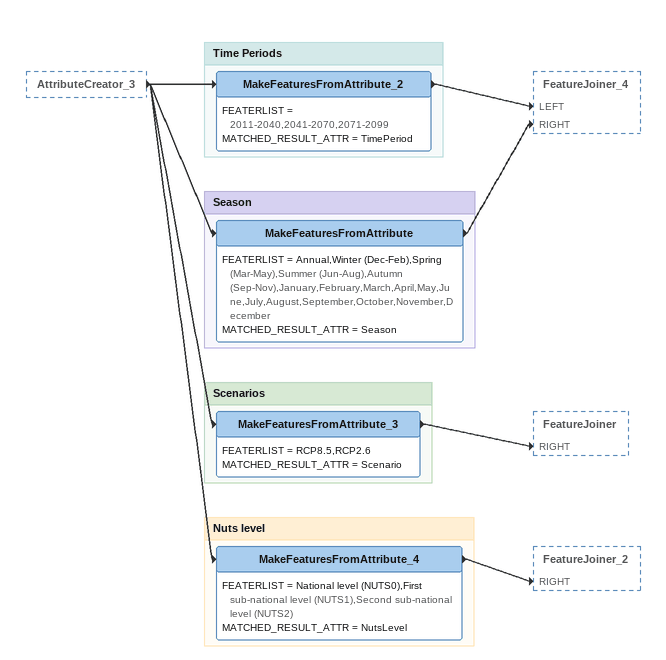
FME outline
AttributeCreator_3 [outside]
    -> MakeFeaturesFromAttribute_2
    -> MakeFeaturesFromAttribute
    -> MakeFeaturesFromAttribute_3
    -> MakeFeaturesFromAttribute_4

Bookmark: Time Periods
MakeFeaturesFromAttribute_2
    FEATERLIST = 2011-2040,2041-2070,2071-2099
    MATCHED_RESULT_ATTR = TimePeriod
    -> FeatureJoiner_4 [LEFT]

Bookmark: Season
MakeFeaturesFromAttribute
    FEATERLIST = Annual,Winter (Dec-Feb),Spring (Mar-May),Summer (Jun-Aug),Autumn (Sep-Nov),January,February,March,April,May,June,July,August,September,October,November,December
    MATCHED_RESULT_ATTR = Season
    -> FeatureJoiner_4 [RIGHT]

Bookmark: Scenarios
MakeFeaturesFromAttribute_3
    FEATERLIST = RCP8.5,RCP2.6
    MATCHED_RESULT_ATTR = Scenario
    -> FeatureJoiner [RIGHT]

Bookmark: Nuts level
MakeFeaturesFromAttribute_4
    FEATERLIST = National level (NUTS0),First sub-national level (NUTS1),Second sub-national level (NUTS2)
    MATCHED_RESULT_ATTR = NutsLevel
    -> FeatureJoiner_2 [RIGHT]
